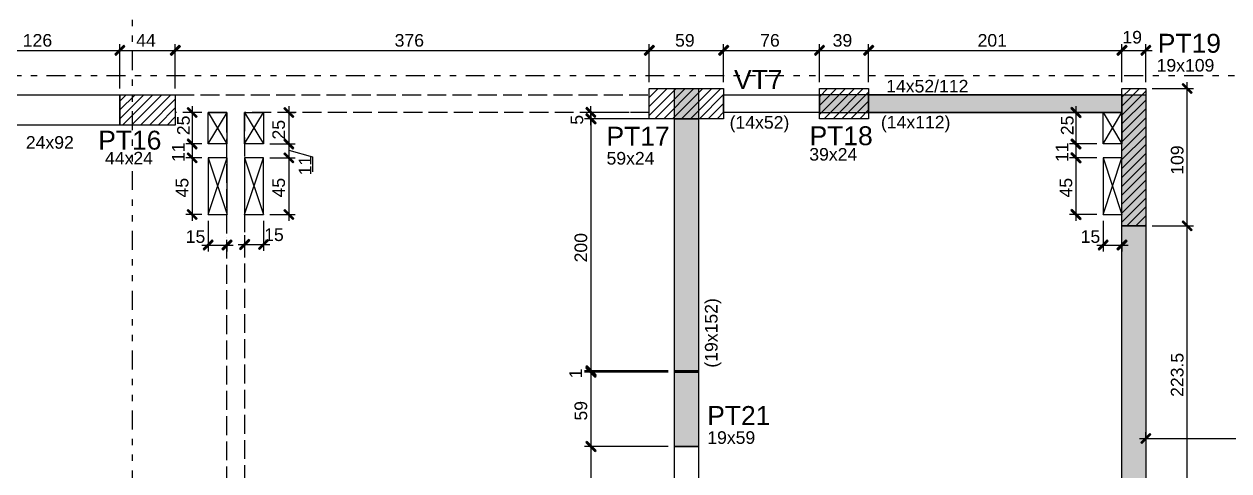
# Model space of a CAD drawing. Extents: x 0 to 119, y 0 to 84.
# Drawn here: x 28.5 to 47.62, y 32.92 to 40.01 of the extents above; entities that cross this region are included whole.
import ezdxf

# ---------------------------------------------------------------- set-up
doc = ezdxf.new("R2010")
doc.units = 0
doc.linetypes.add('ESTILO_TQS_0004', pattern=[1.09, 0.3, -0.15, 0.02, -0.15, 0.02, -0.15, 0.3])
doc.linetypes.add('ESTILO_TQS_0005', pattern=[0.4, 0.3, -0.1])
for name, color, linetype in [('1', 1, 'CONTINUOUS'), ('18', 131, 'CONTINUOUS'), ('2', 2, 'CONTINUOUS'), ('20', 241, 'CONTINUOUS'), ('3', 3, 'CONTINUOUS'), ('37', 8, 'CONTINUOUS'), ('4', 4, 'CONTINUOUS'), ('5', 5, 'CONTINUOUS'), ('50', 171, 'CONTINUOUS')]:
    doc.layers.add(name, color=color, linetype=linetype)
doc.styles.add('TQS_ARIAL', font='arial.ttf')

msp = doc.modelspace()

# ---------------------------------------------------------------- linework, layer by layer
at = {"layer": '1', "linetype": 'CONTINUOUS'}
for p, q in [((27.3982, 39.590044), (30.1182, 39.590044)), ((29.9182, 39.590044), (30.9982, 39.590044)), ((30.0182, 38.986398), (30.0182, 39.690044)), ((30.0182, 38.986398), (30.0182, 39.690044)), ((30.7982, 39.590044), (38.5182, 39.590044)), ((30.8982, 38.986398), (30.8982, 39.690044)), ((30.8982, 38.986398), (30.8982, 39.690044)), ((38.3182, 39.590044), (39.6982, 39.590044)), ((38.4182, 39.086398), (38.4182, 39.690044)), ((38.4182, 39.086398), (38.4182, 39.690044)), ((39.4982, 39.590044), (41.2182, 39.590044)), ((39.5982, 39.086398), (39.5982, 39.690044)), ((39.5982, 39.086398), (39.5982, 39.690044)), ((41.0182, 39.590044), (41.9982, 39.590044)), ((41.1182, 39.086398), (41.1182, 39.690044)), ((41.1182, 39.086398), (41.1182, 39.690044)), ((41.7982, 39.590044), (46.0182, 39.590044)), ((41.8982, 39.086398), (41.8982, 39.690044)), ((41.8982, 39.086398), (41.8982, 39.690044)), ((45.8182, 39.590044), (46.3982, 39.590044)), ((45.9182, 39.086398), (45.9182, 39.690044)), ((45.9182, 39.086398), (45.9182, 39.690044)), ((46.2982, 39.086398), (46.2982, 39.690044)), ((46.95491, 36.706398), (46.95491, 39.086398)), ((46.3982, 38.986398), (47.05491, 38.986398)), ((31.165795, 38.706394), (31.165795, 38.006394)), ((32.697935, 38.706492), (32.697935, 38.006492)), ((37.49268, 38.406398), (37.49268, 38.706398)), ((45.188928, 38.706398), (45.188928, 38.006398)), ((31.318256, 38.606394), (31.065795, 38.606394)), ((31.418256, 38.606398), (31.7182, 38.106398)), ((31.418256, 38.106403), (31.718354, 38.606398)), ((31.998144, 38.606492), (32.298087, 38.106492)), ((31.998144, 38.106497), (32.298241, 38.606492)), ((32.749483, 38.606492), (32.797935, 38.606492)), ((38.097425, 38.606398), (37.39268, 38.606398)), ((38.7182, 38.506398), (37.39268, 38.506398)), ((37.711257, 38.506398), (37.39268, 38.506398)), ((37.49268, 38.606398), (37.49268, 34.406398)), ((45.518256, 38.606398), (45.088928, 38.606398)), ((45.618256, 38.606398), (45.9182, 38.106398)), ((45.618256, 38.106403), (45.918354, 38.606398)), ((31.318256, 38.106394), (31.065795, 38.106394)), ((31.318256, 38.106394), (31.065795, 38.106394)), ((31.165795, 38.206394), (31.165795, 37.785662)), ((32.398087, 38.106492), (32.797935, 38.106492)), ((32.398087, 38.106492), (32.797935, 38.106492)), ((32.697935, 38.206492), (32.697935, 37.786586)), ((45.518256, 38.106398), (45.088928, 38.106398)), ((45.518256, 38.106398), (45.088928, 38.106398)), ((45.188928, 38.206398), (45.188928, 37.785667)), ((31.318694, 37.885662), (31.065795, 37.885662)), ((31.318694, 37.885662), (31.065795, 37.885662)), ((31.165795, 37.985662), (31.165795, 36.886488)), ((31.418694, 36.986653), (31.718419, 37.886492)), ((31.418694, 37.885667), (31.718419, 36.986492)), ((31.998581, 36.986747), (32.298306, 37.886586)), ((31.998581, 37.885761), (32.298306, 36.986586)), ((32.398306, 37.886586), (32.797935, 37.886586)), ((32.398306, 37.886586), (32.797935, 37.886586)), ((32.697935, 37.986586), (32.697935, 36.886586)), ((45.518694, 37.885667), (45.088928, 37.885667)), ((45.518694, 37.885667), (45.088928, 37.885667)), ((45.188928, 37.985667), (45.188928, 36.886492)), ((45.618694, 36.986653), (45.918419, 37.886492)), ((45.618694, 37.885667), (45.918419, 36.986492)), ((31.318694, 36.986488), (31.065795, 36.986488)), ((32.398306, 36.986586), (32.797935, 36.986586)), ((45.518694, 36.986492), (45.088928, 36.986492)), ((46.95491, 32.2364), (46.95491, 36.906398)), ((31.418694, 36.886488), (31.418694, 36.401435)), ((32.298306, 36.886586), (32.298306, 36.410302)), ((45.618694, 36.886492), (45.618694, 36.40144)), ((46.3982, 36.806398), (47.05491, 36.806398)), ((46.3982, 36.806398), (47.05491, 36.806398)), ((31.7182, 36.521645), (31.7182, 36.401435)), ((31.998115, 36.65922), (31.998115, 36.410302)), ((45.9182, 36.52165), (45.9182, 36.40144)), ((31.318694, 36.501435), (31.8182, 36.501435)), ((31.898115, 36.510302), (32.398306, 36.510302)), ((45.518694, 36.50144), (46.0182, 36.50144)), ((37.49268, 34.606398), (37.49268, 34.386398)), ((38.7182, 34.506398), (37.39268, 34.506398)), ((38.7182, 34.506398), (37.39268, 34.506398)), ((38.7182, 34.486398), (37.39268, 34.486398)), ((38.7182, 34.486398), (37.39268, 34.486398)), ((37.49268, 34.586398), (37.49268, 33.206398)), ((46.2982, 33.448632), (46.2982, 33.531447)), ((38.6182, 33.306398), (37.39268, 33.306398)), ((38.7182, 33.306398), (37.39268, 33.306398)), ((37.49268, 33.406398), (37.49268, 30.786398)), ((46.1982, 33.431447), (53.5182, 33.431447))]:
    msp.add_line(p, q, dxfattribs=at)
at = {"layer": '1', "linetype": 'ESTILO_TQS_0005'}
for points in [[(17.6982, 38.886398), (38.4182, 38.886398), (38.4182, 38.986398), (39.5982, 38.986398), (39.5982, 38.886398), (41.1182, 38.886398), (41.1182, 38.986398), (41.8982, 38.986398), (41.8982, 38.886398), (45.9182, 38.886398), (45.9182, 38.986398), (46.2982, 38.986398), (46.2982, 31.986402), (53.4182, 31.986402), (53.4182, 36.706402), (53.3182, 36.706402), (53.3182, 37.186402), (53.4182, 37.186402), (53.4182, 41.006402), (53.3182, 41.006402)], [(24.8982, 28.51851), (24.8982, 25.486398), (31.7182, 25.486398), (31.7182, 38.606398), (30.8982, 38.606398), (30.8982, 38.406398), (26.8182, 38.406398), (26.8182, 38.606398), (24.8982, 38.606398), (24.8982, 28.51851)], [(31.9982, 29.906398), (31.9982, 26.686398), (32.1982, 26.686398), (32.1982, 26.186398), (38.8182, 26.186398), (38.8182, 38.506398), (38.4182, 38.506398), (38.4182, 38.606398), (31.9982, 38.606398), (31.9982, 29.906398)], [(39.5982, 38.506398), (39.1982, 38.506398), (39.1982, 25.486398), (45.9182, 25.486398), (45.9182, 38.606398), (41.8982, 38.606398), (41.8982, 38.506398), (41.1182, 38.506398), (41.1182, 38.606398), (39.5982, 38.606398), (39.5982, 38.506398)]]:
    msp.add_lwpolyline(points, dxfattribs=at)
at = {"layer": '1', "linetype": 'CONTINUOUS'}
for points in [[(29.956317, 39.510483), (30.099223, 39.653389), (30.081545, 39.671067), (29.938639, 39.528161), (29.956317, 39.510483)], [(29.956317, 39.510483), (30.099223, 39.653389), (30.081545, 39.671067), (29.938639, 39.528161), (29.956317, 39.510483)], [(30.836317, 39.510483), (30.979223, 39.653389), (30.961545, 39.671067), (30.818639, 39.528161), (30.836317, 39.510483)], [(30.836317, 39.510483), (30.979223, 39.653389), (30.961545, 39.671067), (30.818639, 39.528161), (30.836317, 39.510483)], [(38.356317, 39.510483), (38.499223, 39.653389), (38.481545, 39.671067), (38.338639, 39.528161), (38.356317, 39.510483)], [(38.356317, 39.510483), (38.499223, 39.653389), (38.481545, 39.671067), (38.338639, 39.528161), (38.356317, 39.510483)], [(39.536317, 39.510483), (39.679223, 39.653389), (39.661545, 39.671067), (39.518639, 39.528161), (39.536317, 39.510483)], [(39.536317, 39.510483), (39.679223, 39.653389), (39.661545, 39.671067), (39.518639, 39.528161), (39.536317, 39.510483)], [(41.056317, 39.510483), (41.199223, 39.653389), (41.181545, 39.671067), (41.038639, 39.528161), (41.056317, 39.510483)], [(41.056317, 39.510483), (41.199223, 39.653389), (41.181545, 39.671067), (41.038639, 39.528161), (41.056317, 39.510483)], [(41.836317, 39.510483), (41.979223, 39.653389), (41.961545, 39.671067), (41.818639, 39.528161), (41.836317, 39.510483)], [(41.836317, 39.510483), (41.979223, 39.653389), (41.961545, 39.671067), (41.818639, 39.528161), (41.836317, 39.510483)], [(45.856317, 39.510483), (45.999223, 39.653389), (45.981545, 39.671067), (45.838639, 39.528161), (45.856317, 39.510483)], [(45.856317, 39.510483), (45.999223, 39.653389), (45.981545, 39.671067), (45.838639, 39.528161), (45.856317, 39.510483)], [(46.236317, 39.510483), (46.379223, 39.653389), (46.361545, 39.671067), (46.218639, 39.528161), (46.236317, 39.510483)], [(47.03447, 38.924516), (46.891565, 39.067421), (46.873887, 39.049743), (47.016793, 38.906838), (47.03447, 38.924516)], [(31.086234, 38.668276), (31.22914, 38.525371), (31.246817, 38.543049), (31.103912, 38.685954), (31.086234, 38.668276)], [(32.618375, 38.668375), (32.76128, 38.52547), (32.778958, 38.543147), (32.636052, 38.686053), (32.618375, 38.668375)], [(37.572241, 38.544516), (37.429335, 38.687421), (37.411657, 38.669743), (37.554563, 38.526838), (37.572241, 38.544516)], [(45.109367, 38.668281), (45.252273, 38.525376), (45.26995, 38.543053), (45.127045, 38.685959), (45.109367, 38.668281)], [(37.572241, 38.444516), (37.429335, 38.587421), (37.411657, 38.569743), (37.554563, 38.426838), (37.572241, 38.444516)], [(37.413119, 38.568281), (37.556025, 38.425376), (37.573703, 38.443053), (37.430797, 38.585959), (37.413119, 38.568281)], [(31.086234, 38.168276), (31.22914, 38.025371), (31.246817, 38.043049), (31.103912, 38.185954), (31.086234, 38.168276)], [(31.086234, 38.168276), (31.22914, 38.025371), (31.246817, 38.043049), (31.103912, 38.185954), (31.086234, 38.168276)], [(32.618375, 38.168375), (32.76128, 38.02547), (32.778958, 38.043147), (32.636052, 38.186053), (32.618375, 38.168375)], [(32.618375, 38.168375), (32.76128, 38.02547), (32.778958, 38.043147), (32.636052, 38.186053), (32.618375, 38.168375)], [(45.109367, 38.168281), (45.252273, 38.025376), (45.26995, 38.043053), (45.127045, 38.185959), (45.109367, 38.168281)], [(45.109367, 38.168281), (45.252273, 38.025376), (45.26995, 38.043053), (45.127045, 38.185959), (45.109367, 38.168281)], [(31.086234, 37.947545), (31.22914, 37.804639), (31.246817, 37.822317), (31.103912, 37.965222), (31.086234, 37.947545)], [(31.086234, 37.947545), (31.22914, 37.804639), (31.246817, 37.822317), (31.103912, 37.965222), (31.086234, 37.947545)], [(32.618375, 37.948469), (32.76128, 37.805564), (32.778958, 37.823241), (32.636052, 37.966147), (32.618375, 37.948469)], [(32.618375, 37.948469), (32.76128, 37.805564), (32.778958, 37.823241), (32.636052, 37.966147), (32.618375, 37.948469)], [(32.697935, 38.006492), (33.076736, 37.902748), (33.076736, 37.662656)], [(45.109367, 37.94755), (45.252273, 37.804644), (45.26995, 37.822322), (45.127045, 37.965227), (45.109367, 37.94755)], [(45.109367, 37.94755), (45.252273, 37.804644), (45.26995, 37.822322), (45.127045, 37.965227), (45.109367, 37.94755)], [(31.086234, 37.04837), (31.22914, 36.905465), (31.246817, 36.923143), (31.103912, 37.066048), (31.086234, 37.04837)], [(32.618375, 37.048469), (32.76128, 36.905564), (32.778958, 36.923241), (32.636052, 37.066147), (32.618375, 37.048469)], [(45.109367, 37.048375), (45.252273, 36.90547), (45.26995, 36.923147), (45.127045, 37.066053), (45.109367, 37.048375)], [(47.03447, 36.744516), (46.891565, 36.887421), (46.873887, 36.869743), (47.016793, 36.726838), (47.03447, 36.744516)], [(47.03447, 36.744516), (46.891565, 36.887421), (46.873887, 36.869743), (47.016793, 36.726838), (47.03447, 36.744516)], [(31.356811, 36.421875), (31.499717, 36.56478), (31.482039, 36.582458), (31.339134, 36.439552), (31.356811, 36.421875)], [(31.656317, 36.421875), (31.799223, 36.56478), (31.781545, 36.582458), (31.638639, 36.439552), (31.656317, 36.421875)], [(31.936233, 36.430742), (32.079138, 36.573647), (32.06146, 36.591325), (31.918555, 36.44842), (31.936233, 36.430742)], [(32.236423, 36.430742), (32.379329, 36.573647), (32.361651, 36.591325), (32.218746, 36.44842), (32.236423, 36.430742)], [(45.556811, 36.421879), (45.699717, 36.564785), (45.682039, 36.582463), (45.539134, 36.439557), (45.556811, 36.421879)], [(45.856317, 36.421879), (45.999223, 36.564785), (45.981545, 36.582463), (45.838639, 36.439557), (45.856317, 36.421879)], [(37.413119, 34.568281), (37.556025, 34.425376), (37.573703, 34.443053), (37.430797, 34.585959), (37.413119, 34.568281)], [(37.413119, 34.568281), (37.556025, 34.425376), (37.573703, 34.443053), (37.430797, 34.585959), (37.413119, 34.568281)], [(37.413119, 34.548281), (37.556025, 34.405376), (37.573703, 34.423053), (37.430797, 34.565959), (37.413119, 34.548281)], [(37.413119, 34.548281), (37.556025, 34.405376), (37.573703, 34.423053), (37.430797, 34.565959), (37.413119, 34.548281)], [(46.236317, 33.351887), (46.379223, 33.494792), (46.361545, 33.51247), (46.218639, 33.369565), (46.236317, 33.351887)], [(37.413119, 33.368281), (37.556025, 33.225376), (37.573703, 33.243053), (37.430797, 33.385959), (37.413119, 33.368281)], [(37.413119, 33.368281), (37.556025, 33.225376), (37.573703, 33.243053), (37.430797, 33.385959), (37.413119, 33.368281)]]:
    msp.add_lwpolyline(points, dxfattribs=at)
for points in [[(29.956317, 39.510483), (30.081545, 39.671067), (29.938639, 39.528161)], [(29.956317, 39.510483), (30.081545, 39.671067), (29.938639, 39.528161)], [(29.956317, 39.510483), (30.099223, 39.653389), (30.081545, 39.671067)], [(29.956317, 39.510483), (30.099223, 39.653389), (30.081545, 39.671067)], [(30.836317, 39.510483), (30.961545, 39.671067), (30.818639, 39.528161)], [(30.836317, 39.510483), (30.961545, 39.671067), (30.818639, 39.528161)], [(30.836317, 39.510483), (30.979223, 39.653389), (30.961545, 39.671067)], [(30.836317, 39.510483), (30.979223, 39.653389), (30.961545, 39.671067)], [(38.356317, 39.510483), (38.481545, 39.671067), (38.338639, 39.528161)], [(38.356317, 39.510483), (38.481545, 39.671067), (38.338639, 39.528161)], [(38.356317, 39.510483), (38.499223, 39.653389), (38.481545, 39.671067)], [(38.356317, 39.510483), (38.499223, 39.653389), (38.481545, 39.671067)], [(39.536317, 39.510483), (39.661545, 39.671067), (39.518639, 39.528161)], [(39.536317, 39.510483), (39.661545, 39.671067), (39.518639, 39.528161)], [(39.536317, 39.510483), (39.679223, 39.653389), (39.661545, 39.671067)], [(39.536317, 39.510483), (39.679223, 39.653389), (39.661545, 39.671067)], [(41.056317, 39.510483), (41.181545, 39.671067), (41.038639, 39.528161)], [(41.056317, 39.510483), (41.181545, 39.671067), (41.038639, 39.528161)], [(41.056317, 39.510483), (41.199223, 39.653389), (41.181545, 39.671067)], [(41.056317, 39.510483), (41.199223, 39.653389), (41.181545, 39.671067)], [(41.836317, 39.510483), (41.961545, 39.671067), (41.818639, 39.528161)], [(41.836317, 39.510483), (41.961545, 39.671067), (41.818639, 39.528161)], [(41.836317, 39.510483), (41.979223, 39.653389), (41.961545, 39.671067)], [(41.836317, 39.510483), (41.979223, 39.653389), (41.961545, 39.671067)], [(45.856317, 39.510483), (45.981545, 39.671067), (45.838639, 39.528161)], [(45.856317, 39.510483), (45.981545, 39.671067), (45.838639, 39.528161)], [(45.856317, 39.510483), (45.999223, 39.653389), (45.981545, 39.671067)], [(45.856317, 39.510483), (45.999223, 39.653389), (45.981545, 39.671067)], [(46.236317, 39.510483), (46.361545, 39.671067), (46.218639, 39.528161)], [(46.236317, 39.510483), (46.379223, 39.653389), (46.361545, 39.671067)], [(29.956317, 39.510483), (29.938639, 39.528161), (29.956317, 39.510483)], [(29.956317, 39.510483), (29.938639, 39.528161), (29.956317, 39.510483)], [(30.836317, 39.510483), (30.818639, 39.528161), (30.836317, 39.510483)], [(30.836317, 39.510483), (30.818639, 39.528161), (30.836317, 39.510483)], [(38.356317, 39.510483), (38.338639, 39.528161), (38.356317, 39.510483)], [(38.356317, 39.510483), (38.338639, 39.528161), (38.356317, 39.510483)], [(39.536317, 39.510483), (39.518639, 39.528161), (39.536317, 39.510483)], [(39.536317, 39.510483), (39.518639, 39.528161), (39.536317, 39.510483)], [(41.056317, 39.510483), (41.038639, 39.528161), (41.056317, 39.510483)], [(41.056317, 39.510483), (41.038639, 39.528161), (41.056317, 39.510483)], [(41.836317, 39.510483), (41.818639, 39.528161), (41.836317, 39.510483)], [(41.836317, 39.510483), (41.818639, 39.528161), (41.836317, 39.510483)], [(45.856317, 39.510483), (45.838639, 39.528161), (45.856317, 39.510483)], [(45.856317, 39.510483), (45.838639, 39.528161), (45.856317, 39.510483)], [(46.236317, 39.510483), (46.218639, 39.528161), (46.236317, 39.510483)], [(47.03447, 38.924516), (46.891565, 39.067421), (46.873887, 39.049743)], [(47.03447, 38.924516), (46.873887, 39.049743), (47.016793, 38.906838)], [(47.03447, 38.924516), (47.016793, 38.906838), (47.03447, 38.924516)], [(31.086234, 38.668276), (31.246817, 38.543049), (31.103912, 38.685954)], [(31.086234, 38.668276), (31.103912, 38.685954), (31.086234, 38.668276)], [(31.086234, 38.668276), (31.22914, 38.525371), (31.246817, 38.543049)], [(32.618375, 38.668375), (32.778958, 38.543147), (32.636052, 38.686053)], [(32.618375, 38.668375), (32.636052, 38.686053), (32.618375, 38.668375)], [(32.618375, 38.668375), (32.76128, 38.52547), (32.778958, 38.543147)], [(37.572241, 38.544516), (37.429335, 38.687421), (37.411657, 38.669743)], [(37.572241, 38.544516), (37.411657, 38.669743), (37.554563, 38.526838)], [(45.109367, 38.668281), (45.26995, 38.543053), (45.127045, 38.685959)], [(45.109367, 38.668281), (45.127045, 38.685959), (45.109367, 38.668281)], [(45.109367, 38.668281), (45.252273, 38.525376), (45.26995, 38.543053)], [(37.572241, 38.444516), (37.429335, 38.587421), (37.411657, 38.569743)], [(37.572241, 38.444516), (37.411657, 38.569743), (37.554563, 38.426838)], [(37.413119, 38.568281), (37.573703, 38.443053), (37.430797, 38.585959)], [(37.413119, 38.568281), (37.430797, 38.585959), (37.413119, 38.568281)], [(37.413119, 38.568281), (37.556025, 38.425376), (37.573703, 38.443053)], [(37.572241, 38.544516), (37.554563, 38.526838), (37.572241, 38.544516)], [(37.572241, 38.444516), (37.554563, 38.426838), (37.572241, 38.444516)], [(31.086234, 38.168276), (31.246817, 38.043049), (31.103912, 38.185954)], [(31.086234, 38.168276), (31.103912, 38.185954), (31.086234, 38.168276)], [(31.086234, 38.168276), (31.246817, 38.043049), (31.103912, 38.185954)], [(31.086234, 38.168276), (31.103912, 38.185954), (31.086234, 38.168276)], [(31.086234, 38.168276), (31.22914, 38.025371), (31.246817, 38.043049)], [(31.086234, 38.168276), (31.22914, 38.025371), (31.246817, 38.043049)], [(32.618375, 38.168375), (32.778958, 38.043147), (32.636052, 38.186053)], [(32.618375, 38.168375), (32.636052, 38.186053), (32.618375, 38.168375)], [(32.618375, 38.168375), (32.778958, 38.043147), (32.636052, 38.186053)], [(32.618375, 38.168375), (32.636052, 38.186053), (32.618375, 38.168375)], [(32.618375, 38.168375), (32.76128, 38.02547), (32.778958, 38.043147)], [(32.618375, 38.168375), (32.76128, 38.02547), (32.778958, 38.043147)], [(45.109367, 38.168281), (45.26995, 38.043053), (45.127045, 38.185959)], [(45.109367, 38.168281), (45.127045, 38.185959), (45.109367, 38.168281)], [(45.109367, 38.168281), (45.26995, 38.043053), (45.127045, 38.185959)], [(45.109367, 38.168281), (45.127045, 38.185959), (45.109367, 38.168281)], [(45.109367, 38.168281), (45.252273, 38.025376), (45.26995, 38.043053)], [(45.109367, 38.168281), (45.252273, 38.025376), (45.26995, 38.043053)], [(31.086234, 37.947545), (31.246817, 37.822317), (31.103912, 37.965222)], [(31.086234, 37.947545), (31.103912, 37.965222), (31.086234, 37.947545)], [(31.086234, 37.947545), (31.246817, 37.822317), (31.103912, 37.965222)], [(31.086234, 37.947545), (31.103912, 37.965222), (31.086234, 37.947545)], [(31.086234, 37.947545), (31.22914, 37.804639), (31.246817, 37.822317)], [(31.086234, 37.947545), (31.22914, 37.804639), (31.246817, 37.822317)], [(32.618375, 37.948469), (32.778958, 37.823241), (32.636052, 37.966147)], [(32.618375, 37.948469), (32.636052, 37.966147), (32.618375, 37.948469)], [(32.618375, 37.948469), (32.778958, 37.823241), (32.636052, 37.966147)], [(32.618375, 37.948469), (32.636052, 37.966147), (32.618375, 37.948469)], [(32.618375, 37.948469), (32.76128, 37.805564), (32.778958, 37.823241)], [(32.618375, 37.948469), (32.76128, 37.805564), (32.778958, 37.823241)], [(45.109367, 37.94755), (45.26995, 37.822322), (45.127045, 37.965227)], [(45.109367, 37.94755), (45.127045, 37.965227), (45.109367, 37.94755)], [(45.109367, 37.94755), (45.26995, 37.822322), (45.127045, 37.965227)], [(45.109367, 37.94755), (45.127045, 37.965227), (45.109367, 37.94755)], [(45.109367, 37.94755), (45.252273, 37.804644), (45.26995, 37.822322)], [(45.109367, 37.94755), (45.252273, 37.804644), (45.26995, 37.822322)], [(31.086234, 37.04837), (31.246817, 36.923143), (31.103912, 37.066048)], [(31.086234, 37.04837), (31.103912, 37.066048), (31.086234, 37.04837)], [(31.086234, 37.04837), (31.22914, 36.905465), (31.246817, 36.923143)], [(32.618375, 37.048469), (32.778958, 36.923241), (32.636052, 37.066147)], [(32.618375, 37.048469), (32.636052, 37.066147), (32.618375, 37.048469)], [(32.618375, 37.048469), (32.76128, 36.905564), (32.778958, 36.923241)], [(45.109367, 37.048375), (45.26995, 36.923147), (45.127045, 37.066053)], [(45.109367, 37.048375), (45.127045, 37.066053), (45.109367, 37.048375)], [(45.109367, 37.048375), (45.252273, 36.90547), (45.26995, 36.923147)], [(47.03447, 36.744516), (46.891565, 36.887421), (46.873887, 36.869743)], [(47.03447, 36.744516), (46.891565, 36.887421), (46.873887, 36.869743)], [(47.03447, 36.744516), (46.873887, 36.869743), (47.016793, 36.726838)], [(47.03447, 36.744516), (46.873887, 36.869743), (47.016793, 36.726838)], [(47.03447, 36.744516), (47.016793, 36.726838), (47.03447, 36.744516)], [(47.03447, 36.744516), (47.016793, 36.726838), (47.03447, 36.744516)], [(31.356811, 36.421875), (31.482039, 36.582458), (31.339134, 36.439552)], [(31.356811, 36.421875), (31.499717, 36.56478), (31.482039, 36.582458)], [(31.656317, 36.421875), (31.781545, 36.582458), (31.638639, 36.439552)], [(31.656317, 36.421875), (31.799223, 36.56478), (31.781545, 36.582458)], [(31.936233, 36.430742), (32.06146, 36.591325), (31.918555, 36.44842)], [(31.936233, 36.430742), (32.079138, 36.573647), (32.06146, 36.591325)], [(32.236423, 36.430742), (32.361651, 36.591325), (32.218746, 36.44842)], [(32.236423, 36.430742), (32.379329, 36.573647), (32.361651, 36.591325)], [(45.556811, 36.421879), (45.682039, 36.582463), (45.539134, 36.439557)], [(45.556811, 36.421879), (45.699717, 36.564785), (45.682039, 36.582463)], [(45.856317, 36.421879), (45.981545, 36.582463), (45.838639, 36.439557)], [(45.856317, 36.421879), (45.999223, 36.564785), (45.981545, 36.582463)], [(31.356811, 36.421875), (31.339134, 36.439552), (31.356811, 36.421875)], [(31.656317, 36.421875), (31.638639, 36.439552), (31.656317, 36.421875)], [(31.936233, 36.430742), (31.918555, 36.44842), (31.936233, 36.430742)], [(32.236423, 36.430742), (32.218746, 36.44842), (32.236423, 36.430742)], [(45.556811, 36.421879), (45.539134, 36.439557), (45.556811, 36.421879)], [(45.856317, 36.421879), (45.838639, 36.439557), (45.856317, 36.421879)], [(37.413119, 34.568281), (37.573703, 34.443053), (37.430797, 34.585959)], [(37.413119, 34.568281), (37.430797, 34.585959), (37.413119, 34.568281)], [(37.413119, 34.568281), (37.573703, 34.443053), (37.430797, 34.585959)], [(37.413119, 34.568281), (37.430797, 34.585959), (37.413119, 34.568281)], [(37.413119, 34.568281), (37.556025, 34.425376), (37.573703, 34.443053)], [(37.413119, 34.568281), (37.556025, 34.425376), (37.573703, 34.443053)], [(37.413119, 34.548281), (37.573703, 34.423053), (37.430797, 34.565959)], [(37.413119, 34.548281), (37.430797, 34.565959), (37.413119, 34.548281)], [(37.413119, 34.548281), (37.573703, 34.423053), (37.430797, 34.565959)], [(37.413119, 34.548281), (37.430797, 34.565959), (37.413119, 34.548281)], [(37.413119, 34.548281), (37.556025, 34.405376), (37.573703, 34.423053)], [(37.413119, 34.548281), (37.556025, 34.405376), (37.573703, 34.423053)], [(46.236317, 33.351887), (46.361545, 33.51247), (46.218639, 33.369565)], [(46.236317, 33.351887), (46.379223, 33.494792), (46.361545, 33.51247)], [(37.413119, 33.368281), (37.573703, 33.243053), (37.430797, 33.385959)], [(37.413119, 33.368281), (37.430797, 33.385959), (37.413119, 33.368281)], [(37.413119, 33.368281), (37.573703, 33.243053), (37.430797, 33.385959)], [(37.413119, 33.368281), (37.430797, 33.385959), (37.413119, 33.368281)], [(37.413119, 33.368281), (37.556025, 33.225376), (37.573703, 33.243053)], [(37.413119, 33.368281), (37.556025, 33.225376), (37.573703, 33.243053)], [(46.236317, 33.351887), (46.218639, 33.369565), (46.236317, 33.351887)]]:
    msp.add_solid(points, dxfattribs=at)
at = {"layer": '18', "linetype": 'CONTINUOUS'}
msp.add_lwpolyline([(41.1182, 38.606398), (45.9182, 38.606398), (45.9182, 38.886398), (41.1182, 38.886398), (41.1182, 38.606398)], dxfattribs=at)
for points in [[(41.1182, 38.606398), (45.9182, 38.606398), (45.9182, 38.886398)], [(41.1182, 38.606398), (45.9182, 38.886398), (41.1182, 38.886398)], [(41.1182, 38.606398), (41.1182, 38.886398), (41.1182, 38.606398)]]:
    msp.add_solid(points, dxfattribs=at)
at = {"layer": '2', "linetype": 'ESTILO_TQS_0004'}
for p, q in [((30.2182, 8.876), (30.2182, 79.172734)), ((57.656127, 39.1864), (6.590871, 39.1864))]:
    msp.add_line(p, q, dxfattribs=at)
at = {"layer": '2', "linetype": 'CONTINUOUS'}
for p, q in [((30.0182, 38.503481), (30.401117, 38.886398)), ((30.0182, 38.644903), (30.259696, 38.886398)), ((30.0182, 38.786324), (30.118274, 38.886398)), ((30.0182, 38.886398), (30.0182, 38.886398)), ((30.0182, 38.886398), (30.0182, 38.886398)), ((30.062538, 38.406398), (30.542538, 38.886398)), ((30.20396, 38.406398), (30.68396, 38.886398)), ((30.345381, 38.406398), (30.825381, 38.886398)), ((30.486802, 38.406398), (30.8982, 38.817796)), ((30.8982, 38.886398), (30.8982, 38.886398)), ((30.8982, 38.886398), (30.8982, 38.886398)), ((38.4182, 38.559621), (38.844977, 38.986398)), ((38.4182, 38.701043), (38.703556, 38.986398)), ((38.4182, 38.842464), (38.562134, 38.986398)), ((38.4182, 38.983885), (38.420713, 38.986398)), ((38.4182, 38.986398), (38.4182, 38.986398)), ((38.4182, 38.986398), (38.4182, 38.986398)), ((38.506398, 38.506398), (38.986398, 38.986398)), ((38.64782, 38.506398), (39.12782, 38.986398)), ((38.789241, 38.506398), (39.269241, 38.986398)), ((38.930662, 38.506398), (39.410662, 38.986398)), ((39.072084, 38.506398), (39.552084, 38.986398)), ((39.213505, 38.506398), (39.5982, 38.891093)), ((39.5982, 38.986398), (39.5982, 38.986398)), ((39.5982, 38.986398), (39.5982, 38.986398)), ((41.1182, 38.572616), (41.531983, 38.986398)), ((41.1182, 38.714037), (41.390561, 38.986398)), ((41.1182, 38.855458), (41.24914, 38.986398)), ((41.1182, 38.986398), (41.1182, 38.986398)), ((41.1182, 38.986398), (41.1182, 38.986398)), ((41.193404, 38.506398), (41.673404, 38.986398)), ((41.334826, 38.506398), (41.814826, 38.986398)), ((41.476247, 38.506398), (41.8982, 38.928352)), ((41.8982, 38.986398), (41.8982, 38.986398)), ((41.8982, 38.986398), (41.8982, 38.986398)), ((45.9182, 38.705711), (46.198888, 38.986398)), ((45.9182, 38.847132), (46.057466, 38.986398)), ((45.9182, 38.986398), (45.9182, 38.986398)), ((45.9182, 38.986398), (45.9182, 38.986398)), ((45.9182, 38.564289), (46.2982, 38.944289)), ((46.2982, 38.986398), (46.2982, 38.986398)), ((46.2982, 38.986398), (46.2982, 38.986398)), ((30.628224, 38.406398), (30.8982, 38.676375)), ((39.354927, 38.506398), (39.5982, 38.749672)), ((41.617668, 38.506398), (41.8982, 38.78693)), ((41.75909, 38.506398), (41.8982, 38.645509)), ((45.9182, 38.422868), (46.2982, 38.802868)), ((45.9182, 38.281447), (46.2982, 38.661447)), ((30.769645, 38.406398), (30.8982, 38.534953)), ((31.418256, 38.606394), (31.418256, 38.606394)), ((32.649483, 38.606492), (32.649483, 38.606492)), ((37.811257, 38.506398), (37.811257, 38.506398)), ((38.197425, 38.606398), (38.197425, 38.606398)), ((38.8182, 38.506398), (38.8182, 38.506398)), ((39.496348, 38.506398), (39.5982, 38.608251)), ((45.618256, 38.606398), (45.618256, 38.606398)), ((45.9182, 38.140025), (46.2982, 38.520025)), ((45.9182, 37.998604), (46.2982, 38.378604)), ((45.9182, 37.857183), (46.2982, 38.237183)), ((31.418256, 38.106394), (31.418256, 38.106394)), ((31.418256, 38.106394), (31.418256, 38.106394)), ((32.298087, 38.106492), (32.298087, 38.106492)), ((32.298087, 38.106492), (32.298087, 38.106492)), ((45.618256, 38.106398), (45.618256, 38.106398)), ((45.618256, 38.106398), (45.618256, 38.106398)), ((45.9182, 37.715761), (46.2982, 38.095761)), ((31.418694, 37.885662), (31.418694, 37.885662)), ((31.418694, 37.885662), (31.418694, 37.885662)), ((32.298306, 37.886586), (32.298306, 37.886586)), ((32.298306, 37.886586), (32.298306, 37.886586)), ((45.618694, 37.885667), (45.618694, 37.885667)), ((45.618694, 37.885667), (45.618694, 37.885667)), ((45.9182, 37.57434), (46.2982, 37.95434)), ((45.9182, 37.432919), (46.2982, 37.812919)), ((45.9182, 37.291497), (46.2982, 37.671497)), ((45.9182, 37.150076), (46.2982, 37.530076)), ((45.9182, 37.008655), (46.2982, 37.388655)), ((45.9182, 36.867233), (46.2982, 37.247233)), ((45.998787, 36.806398), (46.2982, 37.105812)), ((31.418694, 36.986488), (31.418694, 36.986488)), ((31.418694, 36.986488), (31.418694, 36.986488)), ((32.298306, 36.986586), (32.298306, 36.986586)), ((32.298306, 36.986586), (32.298306, 36.986586)), ((45.618694, 36.986492), (45.618694, 36.986492)), ((45.618694, 36.986492), (45.618694, 36.986492)), ((46.140208, 36.806398), (46.2982, 36.96439)), ((31.998115, 36.75922), (31.998115, 36.75922)), ((46.281629, 36.806398), (46.2982, 36.822969)), ((46.2982, 36.806398), (46.2982, 36.806398)), ((46.2982, 36.806398), (46.2982, 36.806398)), ((31.7182, 36.621645), (31.7182, 36.621645)), ((45.9182, 36.62165), (45.9182, 36.62165)), ((38.8182, 34.506398), (38.8182, 34.506398)), ((38.8182, 34.506398), (38.8182, 34.506398)), ((38.8182, 34.486398), (38.8182, 34.486398)), ((38.8182, 34.486398), (38.8182, 34.486398)), ((38.7182, 33.306398), (38.7182, 33.306398)), ((38.8182, 33.306398), (38.8182, 33.306398)), ((46.2982, 33.348632), (46.2982, 33.348632))]:
    msp.add_line(p, q, dxfattribs=at)
at = {"layer": '20', "linetype": 'CONTINUOUS'}
msp.add_lwpolyline([(38.8182, 38.986398), (39.1982, 38.986398), (39.1982, 34.506398), (38.8182, 34.506398), (38.8182, 38.986398)], dxfattribs=at)
for points in [[(38.8182, 38.986398), (39.1982, 38.986398), (39.1982, 34.506398)], [(38.8182, 38.986398), (39.1982, 34.506398), (38.8182, 34.506398)], [(38.8182, 38.986398), (38.8182, 34.506398), (38.8182, 38.986398)]]:
    msp.add_solid(points, dxfattribs=at)
at = {"layer": '3', "linetype": 'CONTINUOUS'}
for points in [[(31.418256, 38.606398), (31.7182, 38.606398), (31.7182, 38.106398), (31.418256, 38.106398), (31.418256, 38.606398)], [(31.998144, 38.606492), (32.298087, 38.606492), (32.298087, 38.106492), (31.998144, 38.106492), (31.998144, 38.606492)], [(45.618256, 38.606398), (45.9182, 38.606398), (45.9182, 38.106398), (45.618256, 38.106398), (45.618256, 38.606398)], [(31.418694, 36.986492), (31.718419, 36.986492), (31.718419, 37.886492), (31.418694, 37.886492), (31.418694, 36.986492)], [(31.998581, 36.986586), (32.298306, 36.986586), (32.298306, 37.886586), (31.998581, 37.886586), (31.998581, 36.986586)], [(45.618694, 36.986492), (45.918419, 36.986492), (45.918419, 37.886492), (45.618694, 37.886492), (45.618694, 36.986492)]]:
    msp.add_lwpolyline(points, dxfattribs=at)
at = {"layer": '37', "linetype": 'CONTINUOUS'}
for points in [[(38.8182, 34.486398), (39.1982, 34.486398), (39.1982, 33.306398)], [(38.8182, 34.486398), (39.1982, 33.306398), (38.8182, 33.306398)], [(38.8182, 34.486398), (38.8182, 33.306398), (38.8182, 34.486398)]]:
    msp.add_solid(points, dxfattribs=at)
at = {"layer": '4', "linetype": 'CONTINUOUS'}
for points in [[(27.4982, 38.886398), (30.0182, 38.886398), (30.0182, 38.406398), (27.4982, 38.406398), (27.4982, 38.886398)], [(39.5982, 38.886398), (41.1182, 38.886398), (41.1182, 38.606398), (39.5982, 38.606398), (39.5982, 38.886398)], [(41.8982, 38.886398), (45.9182, 38.886398), (45.9182, 38.606398), (41.8982, 38.606398), (41.8982, 38.886398)], [(38.8182, 38.506398), (39.1982, 38.506398), (39.1982, 34.486398), (38.8182, 34.486398), (38.8182, 38.506398)], [(45.9182, 36.806398), (46.2982, 36.806398), (46.2982, 32.3364), (45.9182, 32.3364), (45.9182, 36.806398)], [(38.8182, 33.306398), (39.1982, 33.306398), (39.1982, 30.886398), (38.8182, 30.886398), (38.8182, 33.306398)]]:
    msp.add_lwpolyline(points, dxfattribs=at)
at = {"layer": '5', "linetype": 'CONTINUOUS'}
for points in [[(30.0182, 38.886398), (30.8982, 38.886398), (30.8982, 38.406398), (30.0182, 38.406398), (30.0182, 38.886398)], [(38.4182, 38.986398), (39.5982, 38.986398), (39.5982, 38.506398), (38.4182, 38.506398), (38.4182, 38.986398)], [(41.1182, 38.986398), (41.8982, 38.986398), (41.8982, 38.506398), (41.1182, 38.506398), (41.1182, 38.986398)], [(45.9182, 38.986398), (46.2982, 38.986398), (46.2982, 36.806398), (45.9182, 36.806398), (45.9182, 38.986398)], [(38.8182, 34.486398), (39.1982, 34.486398), (39.1982, 33.306398), (38.8182, 33.306398), (38.8182, 34.486398)]]:
    msp.add_lwpolyline(points, dxfattribs=at)
at = {"layer": '50', "linetype": 'CONTINUOUS'}
msp.add_lwpolyline([(45.9182, 38.886398), (46.2982, 38.886398), (46.2982, 31.1564), (45.9182, 31.1564), (45.9182, 38.886398)], dxfattribs=at)
for points in [[(45.9182, 38.886398), (46.2982, 38.886398), (46.2982, 31.1564)], [(45.9182, 38.886398), (46.2982, 31.1564), (45.9182, 31.1564)], [(45.9182, 38.886398), (45.9182, 31.1564), (45.9182, 38.886398)]]:
    msp.add_solid(points, dxfattribs=at)

# ---------------------------------------------------------------- texts
at = {"layer": '2', "linetype": 'CONTINUOUS', "style": 'TQS_ARIAL'}
for s, p in [('126', (28.4782, 39.650044)), ('44', (30.2782, 39.650044)), ('376', (34.3782, 39.650044)), ('59', (38.8282, 39.650044)), ('76', (40.1782, 39.650044)), ('39', (41.3282, 39.650044)), ('201', (43.6282, 39.650044)), ('19', (45.925659, 39.699872)), ('19x109', (46.468485, 39.253897)), ('14x52/112', (42.177627, 38.922444)), ('(14x52)', (39.693313, 38.348592)), ('(14x112)', (42.094242, 38.351614)), ('24x92', (28.52675, 38.030094)), ('39x24', (40.957523, 37.841263)), ('44x24', (29.782472, 37.780264)), ('59x24', (37.740387, 37.778772)), ('15', (31.063021, 36.536619)), ('15', (32.307899, 36.565373)), ('15', (45.263021, 36.536623)), ('19x59', (39.338787, 33.346368))]:
    msp.add_text(s, height=0.2, dxfattribs=at).set_placement(p)
for s, rotation, p in [('25', 90, (31.127229, 38.244912)), ('25', 90, (32.637935, 38.176492)), ('5', 90, (37.369096, 38.411356)), ('25', 90, (45.150362, 38.244917)), ('11', 90, (31.044602, 37.818448)), ('11', 90, (45.067735, 37.818453)), ('109', 90, (46.89491, 37.616398)), ('11', 90, (33.058052, 37.607538)), ('45', 90, (31.105795, 37.256075)), ('45', 90, (32.637935, 37.256586)), ('45', 90, (45.128928, 37.25608)), ('200', 90, (37.43268, 36.226398)), ('(19x152)', -270, (39.501737, 34.55589)), ('223.5', 90, (46.89491, 34.091399)), ('1', 90, (37.350806, 34.385154)), ('59', 90, (37.43268, 33.716398))]:
    msp.add_text(s, height=0.2, rotation=rotation, dxfattribs=at).set_placement(p)
at = {"layer": '4', "linetype": 'CONTINUOUS', "style": 'TQS_ARIAL'}
for s, p in [('PT19', (46.487847, 39.553324)), ('VT7', (39.763649, 38.980128)), ('PT16', (29.675941, 38.01602)), ('PT17', (37.740387, 38.078772)), ('PT18', (40.962768, 38.086192)), ('PT21', (39.338787, 33.646368))]:
    msp.add_text(s, height=0.3, dxfattribs=at).set_placement(p)

doc.saveas('drawing.dxf')
